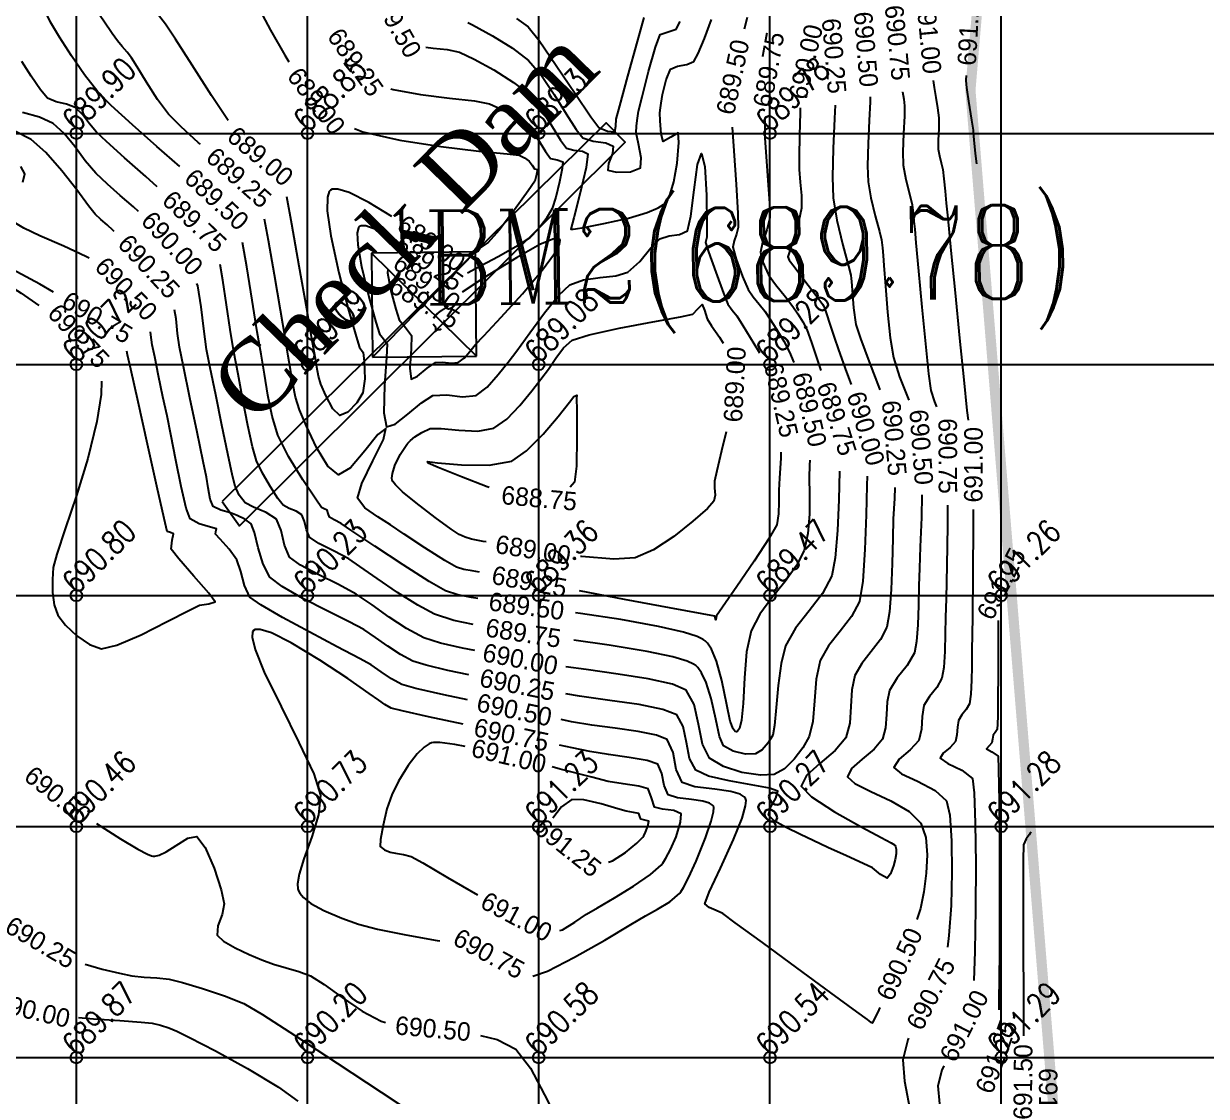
# Model space of a CAD drawing. Header units: millimetres. Extents: x 708400 to 708940, y 1331410 to 1331890.
# Drawn here: x 708683.86 to 708709.44, y 1331719.16 to 1331742.37 of the extents above; entities that cross this region are included whole.
import ezdxf

# ---------------------------------------------------------------- set-up
doc = ezdxf.new("R2010")
doc.units = ezdxf.units.MM
doc.header["$PDMODE"] = 32
doc.header["$PDSIZE"] = 0.25
for name, color, linetype in [('BLOCK LEVELS', 251, 'Continuous'), ('bm', 6, 'Continuous'), ('BOUNDARY', 7, 'Continuous'), ('Check Dam', 130, 'Continuous'), ('CONT-MJR', 210, 'Continuous'), ('CONT-MNR', 90, 'Continuous'), ('grid', 4, 'Continuous'), ('TEXT', 7, 'Continuous')]:
    doc.layers.add(name, color=color, linetype=linetype)
doc.styles.add('RC', font='romanc.shx', dxfattribs={"width": 0.8, "height": 1.8})
doc.styles.add('RS', font='romans.shx', dxfattribs={"height": 5})
doc.styles.add('TR', font='times.ttf')

# ---------------------------------------------------------------- blocks, each defined once
blk = doc.blocks.new('tbm')
at = {"layer": 'bm'}
for p, q in [((1, 1), (-1, 1)), ((-1, 1), (-1, -1)), ((1, -1), (1, 1)), ((-1, -1), (1, -1))]:
    blk.add_line(p, q, dxfattribs=at)
for points in [[(1, 1), (-1, -1)], [(-1, 1), (1, -1)]]:
    blk.add_lwpolyline(points, dxfattribs=at)

msp = doc.modelspace()

# ---------------------------------------------------------------- linework, layer by layer
at = {"layer": 'BLOCK LEVELS', "color": 251}
for p in [(708685, 1331740, 689.897), (708690, 1331740, 688.85), (708695, 1331740, 689.312), (708700, 1331740, 689.785), (708685, 1331735, 690.723), (708690, 1331735, 689.086), (708695, 1331735, 689.076), (708700, 1331735, 689.282), (708685, 1331730, 690.801), (708690, 1331730, 690.227), (708695, 1331730, 689.365), (708700, 1331730, 689.475), (708705, 1331730, 691.258), (708685, 1331725, 690.456), (708690, 1331725, 690.73), (708695, 1331725, 691.233), (708700, 1331725, 690.271), (708705, 1331725, 691.283), (708685, 1331720, 689.866), (708690, 1331720, 690.204), (708695, 1331720, 690.585), (708700, 1331720, 690.543), (708705, 1331720, 691.291)]:
    msp.add_point(p, dxfattribs=at)
at = {"layer": 'BOUNDARY', "ltscale": 0.5, "const_width": 0.221, "elevation": 692.39}
msp.add_lwpolyline([(708710.45, 1331642.096), (708710.067, 1331653.805), (708708.684, 1331680.749), (708706.249, 1331717.468), (708704.335, 1331740.934), (708704.888, 1331747.47), (708708.112, 1331761.169), (708710.703, 1331767.698), (708715.499, 1331773.488), (708723.472, 1331784.822), (708743.11, 1331815.422), (708661.229, 1331819.56), (708617.701, 1331798.963), (708573.069, 1331758.944), (708572.733, 1331724.138), (708515.696, 1331721.996), (708515.598, 1331697.78), (708517.769, 1331681.436), (708519.213, 1331658.969), (708520.123, 1331654.4), (708517.91, 1331623.959)], dxfattribs=at)
at = {"layer": 'Check Dam', "elevation": 690.15}
msp.add_lwpolyline([(708688.154, 1331732.035), (708688.532, 1331731.505), (708696.868, 1331739.806), (708696.455, 1331740.227), (708688.154, 1331732.035)], dxfattribs=at)
at = {"layer": 'CONT-MJR', "flags": 128}
for points, elevation in [([(708688.28, 1331740.277), (708687.924, 1331740.822), (708687.507, 1331741.472), (708687.142, 1331742.04), (708686.929, 1331742.361), (708686.723, 1331742.622), (708686.5, 1331742.887), (708686.332, 1331743.093), (708686.212, 1331743.259), (708686.092, 1331743.437), (708685.983, 1331743.609), (708685.886, 1331743.838), (708685.723, 1331744.25), (708685.508, 1331744.735), (708685.253, 1331745.18), (708684.971, 1331745.475), (708684.574, 1331745.565), (708683.785, 1331745.635), (708682.72, 1331745.687), (708681.495, 1331745.725), (708681.305, 1331745.729)], 689), ([(708687.239, 1331739.28), (708686.74, 1331739.716), (708686.211, 1331740.184), (708685.756, 1331740.601), (708685.462, 1331740.897), (708685.177, 1331741.263), (708684.893, 1331741.68), (708684.638, 1331742.083), (708684.441, 1331742.406), (708684.296, 1331742.707), (708684.161, 1331743.044), (708684.01, 1331743.35), (708683.815, 1331743.561), (708683.484, 1331743.622), (708682.831, 1331743.653), (708681.973, 1331743.665), (708681.032, 1331743.67), (708680.151, 1331743.679)], 689.5), ([(708688.968, 1331742.662), (708689.201, 1331742.232), (708689.509, 1331741.689), (708689.598, 1331741.548)], 689), ([(708692.555, 1331741.865), (708692.72, 1331741.845), (708693.021, 1331741.815), (708693.287, 1331741.753), (708693.605, 1331741.605), (708694.03, 1331741.371), (708694.457, 1331741.103), (708694.781, 1331740.853), (708695.028, 1331740.556), (708695.268, 1331740.185), (708695.47, 1331739.855), (708695.602, 1331739.68), (708695.761, 1331739.633), (708695.945, 1331739.611), (708696.064, 1331739.556), (708696.029, 1331739.264), (708695.897, 1331738.71), (708695.756, 1331738.172), (708695.692, 1331737.929), (708695.742, 1331737.93), (708695.796, 1331737.936), (708695.975, 1331737.966), (708696.404, 1331738.046), (708696.938, 1331738.168), (708697.342, 1331738.288), (708697.583, 1331738.388), (708697.696, 1331738.458), (708697.736, 1331738.494), (708697.775, 1331738.546), (708697.844, 1331738.682), (708697.924, 1331738.949), (708697.993, 1331739.353), (708698.026, 1331739.802), (708698.013, 1331740.009), (708697.858, 1331739.917), (708697.693, 1331739.825), (708697.65, 1331739.989), (708697.628, 1331740.273), (708697.622, 1331740.446), (708697.63, 1331740.55), (708697.644, 1331740.654), (708697.678, 1331740.838), (708697.753, 1331741.159), (708697.85, 1331741.388), (708698.001, 1331741.457), (708698.199, 1331741.492), (708698.355, 1331741.558), (708698.449, 1331741.725), (708698.583, 1331742.051), (708698.737, 1331742.466)], 689.5), ([(708694.517, 1331742.485), (708694.773, 1331742.305), (708695.006, 1331742.007), (708695.378, 1331741.469), (708695.786, 1331740.861), (708696.127, 1331740.357), (708696.298, 1331740.126), (708696.49, 1331740.047), (708696.645, 1331740.033), (708696.669, 1331740.153), (708696.674, 1331740.306), (708696.752, 1331740.598), (708696.927, 1331741.236), (708697.135, 1331741.987), (708697.283, 1331742.51)], 690), ([(708699.504, 1331742.506), (708699.446, 1331742.256)], 689.5), ([(708703.532, 1331741.141), (708703.549, 1331740.991), (708703.584, 1331740.775), (708703.626, 1331740.549), (708703.654, 1331740.332), (708703.652, 1331740.097), (708703.637, 1331739.851), (708703.636, 1331739.661), (708703.664, 1331739.514), (708703.705, 1331739.363), (708703.738, 1331739.217), (708703.763, 1331739.017), (708703.788, 1331738.748), (708703.812, 1331738.491), (708703.844, 1331738.161), (708703.913, 1331737.464), (708704.004, 1331736.549), (708704.101, 1331735.568), (708704.192, 1331734.669), (708704.26, 1331734.003), (708704.284, 1331733.797)], 691), ([(708702.17, 1331740.79), (708702.165, 1331740.679), (708702.145, 1331740.28), (708702.124, 1331739.781), (708702.113, 1331739.3), (708702.123, 1331738.954), (708702.183, 1331738.604), (708702.277, 1331738.214), (708702.367, 1331737.878), (708702.414, 1331737.694), (708702.433, 1331737.526), (708702.448, 1331737.358), (708702.463, 1331737.14), (708702.496, 1331736.691), (708702.544, 1331736.131), (708702.603, 1331735.577), (708702.67, 1331735.149), (708702.799, 1331734.731), (708702.973, 1331734.3), (708703.002, 1331734.226)], 690.5), ([(708686.345, 1331738.306), (708686.233, 1331738.41), (708685.951, 1331738.654), (708685.672, 1331738.897), (708685.42, 1331739.137), (708685.192, 1331739.407), (708684.966, 1331739.712), (708684.736, 1331739.998), (708684.502, 1331740.213), (708684.202, 1331740.351), (708683.838, 1331740.453)], 690), ([(708700.654, 1331740.549), (708700.65, 1331740.454), (708700.638, 1331739.951), (708700.63, 1331739.499), (708700.629, 1331739.217), (708700.65, 1331738.942), (708700.68, 1331738.654), (708700.68, 1331738.382), (708700.623, 1331738.11), (708700.524, 1331737.761), (708700.431, 1331737.458), (708700.389, 1331737.327), (708700.415, 1331737.257), (708700.522, 1331737.115), (708700.757, 1331736.808), (708700.993, 1331736.499), (708701.104, 1331736.353), (708701.137, 1331736.3), (708701.169, 1331736.246), (708701.213, 1331736.116), (708701.301, 1331735.849), (708701.386, 1331735.593), (708701.484, 1331735.319), (708701.659, 1331734.832), (708701.755, 1331734.562)], 690), ([(708699.183, 1331740.132), (708699.217, 1331739.625), (708699.267, 1331738.894), (708699.305, 1331738.27), (708699.316, 1331737.961), (708699.278, 1331737.82), (708699.224, 1331737.673), (708699.199, 1331737.534), (708699.267, 1331737.275), (708699.407, 1331736.9), (708699.53, 1331736.621), (708699.639, 1331736.462), (708699.769, 1331736.305), (708699.889, 1331736.151), (708699.997, 1331735.989), (708700.145, 1331735.76), (708700.298, 1331735.505), (708700.423, 1331735.265), (708700.517, 1331735.04)], 689.5), ([(708691.018, 1331740.108), (708691.198, 1331740.035), (708691.993, 1331739.854), (708692.879, 1331739.716), (708693.704, 1331739.617), (708694.32, 1331739.556), (708694.577, 1331739.529), (708694.693, 1331739.467), (708694.79, 1331739.401), (708694.857, 1331739.309), (708694.906, 1331739.234), (708694.972, 1331739.216), (708694.954, 1331739.11), (708694.915, 1331738.965), (708694.774, 1331738.757), (708694.476, 1331738.343), (708694.146, 1331737.907), (708693.909, 1331737.635), (708693.628, 1331737.452), (708693.507, 1331737.391)], 689), ([(708683.84, 1331738.946), (708683.888, 1331739.126), (708683.8, 1331739.282)], 690.5), ([(708691.822, 1331738.201), (708691.323, 1331738.507), (708690.899, 1331738.718), (708690.653, 1331738.793), (708690.536, 1331738.792), (708690.496, 1331738.773), (708690.465, 1331738.739), (708690.428, 1331738.618), (708690.427, 1331738.325), (708690.502, 1331737.782), (708690.676, 1331736.981), (708690.879, 1331736.199), (708691.049, 1331735.604), (708691.122, 1331735.363), (708691.164, 1331735.31), (708691.205, 1331735.256), (708691.223, 1331735.064), (708691.236, 1331734.688), (708691.198, 1331734.383), (708691.063, 1331734.169), (708690.869, 1331733.969), (708690.697, 1331733.891), (708690.545, 1331734.038), (708690.392, 1331734.324), (708690.288, 1331734.569), (708690.237, 1331734.747), (708690.203, 1331734.941), (708690.172, 1331735.128), (708690.11, 1331735.474), (708689.982, 1331736.206), (708689.821, 1331737.126), (708689.66, 1331738.037), (708689.553, 1331738.628)], 689), ([(708685.278, 1331737.297), (708685.208, 1331737.337), (708684.726, 1331737.555), (708684.214, 1331737.779), (708683.866, 1331737.947), (708683.681, 1331738.058)], 690.5), ([(708693.682, 1331729.932), (708693.544, 1331729.955), (708693.25, 1331730.017), (708692.983, 1331730.104), (708692.628, 1331730.304), (708692.066, 1331730.662), (708691.456, 1331731.066), (708690.957, 1331731.402), (708690.727, 1331731.556), (708690.579, 1331731.636), (708690.472, 1331731.698), (708690.445, 1331731.772), (708690.421, 1331731.844), (708690.361, 1331731.876), (708690.3, 1331731.907), (708690.177, 1331732.084), (708689.901, 1331732.499), (708689.59, 1331733.009), (708689.36, 1331733.467), (708689.233, 1331733.881), (708689.142, 1331734.333), (708689.068, 1331734.791), (708688.995, 1331735.225), (708688.913, 1331735.707), (708688.805, 1331736.389), (708688.688, 1331737.112), (708688.592, 1331737.636)], 689.5), ([(708691.738, 1331737.043), (708691.731, 1331736.985), (708691.803, 1331736.593), (708691.908, 1331736.197), (708691.984, 1331735.967), (708692.119, 1331735.799), (708692.245, 1331735.629), (708692.243, 1331735.34), (708692.211, 1331734.92), (708692.238, 1331734.68), (708692.381, 1331734.743), (708692.585, 1331734.916), (708692.765, 1331735.038), (708692.927, 1331735.046), (708693.105, 1331735.025), (708693.259, 1331735.041), (708693.388, 1331735.137), (708693.511, 1331735.281), (708693.625, 1331735.422), (708693.81, 1331735.619), (708694.187, 1331736.021), (708694.647, 1331736.53), (708695.082, 1331737.046), (708695.342, 1331737.398), (708695.448, 1331737.593), (708695.464, 1331737.678), (708695.453, 1331737.705), (708695.422, 1331737.722), (708695.307, 1331737.709), (708695.026, 1331737.592), (708694.519, 1331737.309), (708693.815, 1331736.87), (708693.341, 1331736.565)], 689.5), ([(708693.618, 1331728.806), (708693.354, 1331728.858), (708692.878, 1331728.969), (708692.512, 1331729.087), (708692.139, 1331729.283), (708691.763, 1331729.534), (708691.397, 1331729.797), (708691.053, 1331730.026), (708690.666, 1331730.236), (708690.229, 1331730.454), (708689.845, 1331730.659), (708689.613, 1331730.829), (708689.499, 1331731.09), (708689.43, 1331731.404), (708689.328, 1331731.648), (708689.108, 1331731.796), (708688.834, 1331731.912), (708688.649, 1331732.006), (708688.524, 1331732.173), (708688.432, 1331732.365), (708688.378, 1331732.589), (708688.275, 1331733.066), (708688.147, 1331733.687), (708688.013, 1331734.343), (708687.897, 1331734.925), (708687.818, 1331735.323), (708687.754, 1331735.767), (708687.698, 1331736.246), (708687.625, 1331736.699), (708687.608, 1331736.75)], 690), ([(708693.86, 1331731.158), (708693.796, 1331731.169), (708693.549, 1331731.216), (708693.411, 1331731.26), (708693.28, 1331731.319), (708693.109, 1331731.436), (708692.757, 1331731.69), (708692.346, 1331732.003), (708692.056, 1331732.243), (708691.903, 1331732.391), (708691.845, 1331732.465), (708691.833, 1331732.492), (708691.826, 1331732.535), (708691.835, 1331732.637), (708691.888, 1331732.811), (708692.002, 1331733.047), (708692.146, 1331733.266), (708692.17, 1331733.294), (708692.226, 1331733.351), (708692.323, 1331733.433), (708692.469, 1331733.529), (708692.652, 1331733.61), (708692.89, 1331733.612), (708693.27, 1331733.576), (708693.686, 1331733.558), (708694.03, 1331733.617), (708694.311, 1331733.814), (708694.592, 1331734.112), (708694.847, 1331734.429), (708695.048, 1331734.679), (708695.209, 1331734.894), (708695.367, 1331735.133), (708695.535, 1331735.356), (708695.723, 1331735.522), (708696.091, 1331735.641), (708696.74, 1331735.781), (708697.465, 1331735.919), (708698.064, 1331736.028), (708698.335, 1331736.085), (708698.443, 1331736.206), (708698.533, 1331736.294), (708698.588, 1331736.171), (708698.645, 1331735.985), (708698.739, 1331735.838), (708698.908, 1331735.587), (708698.988, 1331735.461)], 689), ([(708693.461, 1331727.739), (708692.947, 1331727.851), (708692.344, 1331727.988), (708692.04, 1331728.071), (708691.817, 1331728.194), (708691.594, 1331728.351), (708691.379, 1331728.497), (708691.123, 1331728.635), (708690.641, 1331728.889), (708690.049, 1331729.203), (708689.46, 1331729.523), (708688.991, 1331729.794), (708688.755, 1331729.96), (708688.634, 1331730.213), (708688.557, 1331730.519), (708688.471, 1331730.773), (708688.304, 1331730.999), (708688.107, 1331731.221), (708688.01, 1331731.327), (708688.02, 1331731.387), (708688.028, 1331731.445), (708687.903, 1331731.476), (708687.655, 1331731.548), (708687.461, 1331731.656), (708687.377, 1331731.89), (708687.268, 1331732.357), (708687.15, 1331732.93), (708687.042, 1331733.481), (708686.961, 1331733.884), (708686.873, 1331734.297), (708686.777, 1331734.755), (708686.694, 1331735.162), (708686.642, 1331735.421), (708686.613, 1331735.642), (708686.605, 1331735.707)], 690.5), ([(708699.052, 1331733.541), (708698.952, 1331733.127), (708698.848, 1331732.7), (708698.798, 1331732.475), (708698.801, 1331732.326), (708698.812, 1331732.17), (708698.788, 1331732.038), (708698.646, 1331731.884), (708698.334, 1331731.605), (708697.923, 1331731.279), (708697.484, 1331730.988), (708697.087, 1331730.812), (708696.626, 1331730.788), (708695.925, 1331730.845), (708695.903, 1331730.847)], 689), ([(708700.86, 1331732.929), (708700.852, 1331732.818), (708700.851, 1331732.554), (708700.857, 1331732.182), (708700.852, 1331731.759), (708700.82, 1331731.338), (708700.743, 1331730.975), (708700.577, 1331730.649), (708700.327, 1331730.306), (708700.044, 1331729.952), (708699.781, 1331729.593), (708699.592, 1331729.236), (708699.494, 1331728.784), (708699.447, 1331728.218), (708699.418, 1331727.66), (708699.384, 1331727.301), (708699.342, 1331727.123), (708699.301, 1331727.063), (708699.276, 1331727.053), (708699.251, 1331727.059), (708699.204, 1331727.112), (708699.142, 1331727.282), (708699.065, 1331727.631), (708698.957, 1331728.162), (708698.845, 1331728.577), (708698.737, 1331728.836), (708698.649, 1331728.967), (708698.6, 1331729.017), (708698.556, 1331729.048), (708698.424, 1331729.111), (708698.128, 1331729.206), (708697.591, 1331729.33), (708696.774, 1331729.477), (708695.903, 1331729.609), (708695.793, 1331729.624)], 689.5), ([(708702.1, 1331732.58), (708702.096, 1331732.377), (708702.082, 1331731.742), (708702.054, 1331730.994), (708702.007, 1331730.311), (708701.934, 1331729.869), (708701.763, 1331729.546), (708701.518, 1331729.229), (708701.269, 1331728.912), (708701.087, 1331728.59), (708701, 1331728.192), (708700.96, 1331727.719), (708700.924, 1331727.271), (708700.85, 1331726.949), (708700.712, 1331726.706), (708700.525, 1331726.457), (708700.312, 1331726.249), (708700.093, 1331726.127), (708699.794, 1331726.109), (708699.395, 1331726.172), (708698.995, 1331726.301), (708698.695, 1331726.481), (708698.538, 1331726.785), (708698.452, 1331727.213), (708698.361, 1331727.642), (708698.19, 1331727.949), (708697.89, 1331728.078), (708697.367, 1331728.195), (708696.715, 1331728.3), (708696.027, 1331728.396), (708695.588, 1331728.456)], 690), ([(708703.286, 1331732.175), (708703.274, 1331731.686), (708703.251, 1331731.054), (708703.233, 1331730.59), (708703.223, 1331730.209), (708703.214, 1331729.782), (708703.198, 1331729.363), (708703.17, 1331729.005), (708703.125, 1331728.762), (708702.967, 1331728.488), (708702.75, 1331728.217), (708702.583, 1331727.943), (708702.533, 1331727.702), (708702.518, 1331727.421), (708702.497, 1331727.138), (708702.431, 1331726.893), (708702.252, 1331726.676), (708701.994, 1331726.461), (708701.766, 1331726.257), (708701.68, 1331726.077), (708701.833, 1331725.931), (708702.181, 1331725.756), (708702.611, 1331725.553), (708703.01, 1331725.325), (708703.265, 1331725.072), (708703.368, 1331724.764), (708703.399, 1331724.391), (708703.379, 1331723.988), (708703.325, 1331723.588), (708703.258, 1331723.227), (708703.18, 1331722.986)], 690.5), ([(708704.397, 1331731.863), (708704.395, 1331731.497), (708704.386, 1331730.48), (708704.377, 1331729.53), (708704.369, 1331728.804), (708704.363, 1331728.457), (708704.356, 1331728.166), (708704.345, 1331727.863), (708704.316, 1331727.656), (708704.247, 1331727.536), (708704.152, 1331727.417), (708704.078, 1331727.297), (708704.054, 1331727.151), (708704.045, 1331726.984), (708704.012, 1331726.837), (708703.897, 1331726.71), (708703.749, 1331726.587), (708703.683, 1331726.479), (708703.845, 1331726.366), (708704.152, 1331726.219), (708704.377, 1331726.039), (708704.416, 1331725.733), (708704.441, 1331725.073), (708704.451, 1331724.191), (708704.447, 1331723.22), (708704.431, 1331722.294), (708704.406, 1331721.667)], 691), ([(708702.374, 1331721.083), (708702.353, 1331721.037), (708702.252, 1331720.827), (708702.217, 1331720.758), (708702.212, 1331720.749), (708702.207, 1331720.75), (708702.187, 1331720.762), (708702.146, 1331720.793), (708702.107, 1331720.823), (708701.879, 1331720.991), (708701.316, 1331721.405), (708700.581, 1331721.945), (708699.838, 1331722.49), (708699.249, 1331722.92), (708698.979, 1331723.115), (708698.836, 1331723.182), (708698.685, 1331723.249), (708698.595, 1331723.331), (708698.686, 1331723.58), (708698.928, 1331724.099), (708699.212, 1331724.72), (708699.396, 1331725.179), (708699.474, 1331725.445), (708699.483, 1331725.565), (708699.473, 1331725.604), (708699.446, 1331725.64), (708699.357, 1331725.699), (708699.154, 1331725.759), (708698.809, 1331725.807), (708698.378, 1331725.857), (708698.099, 1331725.952), (708697.972, 1331726.235), (708697.907, 1331726.604), (708697.779, 1331726.881), (708697.548, 1331726.975), (708697.148, 1331727.054), (708696.656, 1331727.126), (708696.15, 1331727.195), (708695.707, 1331727.269), (708695.484, 1331727.314)], 690.5), ([(708693.411, 1331726.734), (708693.185, 1331726.779), (708692.864, 1331726.82), (708692.724, 1331726.821), (708692.68, 1331726.811), (708692.628, 1331726.788), (708692.523, 1331726.72), (708692.369, 1331726.572), (708692.176, 1331726.32), (708691.97, 1331725.979), (708691.823, 1331725.688), (708691.718, 1331725.386), (708691.633, 1331725.027), (708691.579, 1331724.718), (708691.568, 1331724.569), (708691.664, 1331724.499), (708691.787, 1331724.446), (708691.899, 1331724.424), (708692.075, 1331724.394), (708692.239, 1331724.353), (708692.492, 1331724.213), (708693.028, 1331723.9), (708693.677, 1331723.523)], 691), ([(708695.456, 1331722.749), (708695.513, 1331722.766), (708695.78, 1331722.934), (708696.03, 1331723.102), (708696.267, 1331723.239), (708696.637, 1331723.456), (708697.051, 1331723.71), (708697.418, 1331723.959), (708697.649, 1331724.162), (708697.683, 1331724.206), (708697.751, 1331724.313), (708697.851, 1331724.503), (708697.969, 1331724.781), (708698.067, 1331725.095), (708698.08, 1331725.277), (708697.923, 1331725.346), (708697.677, 1331725.375), (708697.503, 1331725.423), (708697.436, 1331725.62), (708697.368, 1331725.813), (708697.165, 1331725.875), (708696.825, 1331725.926), (708696.498, 1331725.976), (708696.146, 1331726.066), (708695.466, 1331726.245), (708695.293, 1331726.289)], 691), ([(708685.438, 1331725.068), (708685.953, 1331724.732), (708686.332, 1331724.508), (708686.538, 1331724.402), (708686.628, 1331724.366), (708686.657, 1331724.359), (708686.7, 1331724.358), (708686.793, 1331724.379), (708686.945, 1331724.452), (708687.158, 1331724.591), (708687.411, 1331724.749), (708687.609, 1331724.785), (708687.787, 1331724.55), (708687.977, 1331724.1), (708688.13, 1331723.628), (708688.2, 1331723.326), (708688.153, 1331723.095), (708688.059, 1331722.851), (708688.047, 1331722.652), (708688.183, 1331722.521), (708688.437, 1331722.375), (708688.736, 1331722.233), (708689.008, 1331722.113), (708689.262, 1331722.022), (708689.538, 1331721.944), (708689.814, 1331721.864), (708690.066, 1331721.767), (708690.363, 1331721.581), (708690.752, 1331721.3), (708691.178, 1331721.007), (708691.589, 1331720.786), (708691.688, 1331720.763)], 690.5), ([(708705.644, 1331724.884), (708705.634, 1331724.869), (708705.603, 1331724.823), (708705.542, 1331724.731), (708705.48, 1331724.606), (708705.474, 1331724.278), (708705.474, 1331723.493), (708705.477, 1331722.43), (708705.48, 1331721.269), (708705.48, 1331720.472)], 691.5), ([(708685.049, 1331720.871), (708685.373, 1331720.841), (708685.944, 1331720.8), (708686.4, 1331720.77), (708686.641, 1331720.746), (708686.819, 1331720.702), (708687.003, 1331720.642), (708687.173, 1331720.572), (708687.446, 1331720.436), (708688.008, 1331720.145), (708688.702, 1331719.763), (708689.373, 1331719.358), (708689.79, 1331719.059)], 690), ([(708693.738, 1331720.481), (708694.103, 1331720.39), (708694.506, 1331720.181), (708694.822, 1331719.769), (708695.195, 1331719.059), (708695.588, 1331718.175), (708695.966, 1331717.243), (708696.128, 1331716.815)], 690.5), ([(708703.763, 1331719.825), (708703.718, 1331719.728), (708703.634, 1331719.392), (708703.668, 1331718.999), (708703.794, 1331718.413), (708703.976, 1331717.703), (708704.178, 1331716.937), (708704.363, 1331716.184), (708704.495, 1331715.512), (708704.574, 1331714.889), (708704.649, 1331714.122), (708704.718, 1331713.298), (708704.776, 1331712.504), (708704.823, 1331711.825), (708704.853, 1331711.349), (708704.865, 1331711.161), (708704.881, 1331711.068), (708704.898, 1331710.976), (708704.946, 1331710.707), (708705.064, 1331710.038), (708705.226, 1331709.129), (708705.303, 1331708.694)], 691)]:
    msp.add_lwpolyline(points, dxfattribs=dict(at, elevation=elevation))
at = {"layer": 'CONT-MNR', "flags": 128}
for points, elevation in [([(708687.683, 1331739.763), (708687.643, 1331739.798), (708687.259, 1331740.146), (708686.993, 1331740.414), (708686.757, 1331740.732), (708686.516, 1331741.108), (708686.313, 1331741.441), (708686.193, 1331741.634), (708686.096, 1331741.756), (708685.99, 1331741.88), (708685.893, 1331742.002), (708685.777, 1331742.163), (708685.593, 1331742.428), (708685.389, 1331742.731), (708685.212, 1331743.008), (708685.057, 1331743.345), (708684.877, 1331743.792), (708684.659, 1331744.224), (708684.393, 1331744.518), (708684.02, 1331744.596), (708683.279, 1331744.648), (708682.292, 1331744.682), (708681.182, 1331744.703), (708680.765, 1331744.709)], 689.25), ([(708693.468, 1331742.399), (708693.564, 1331742.349), (708693.999, 1331742.109), (708694.433, 1331741.842), (708694.777, 1331741.579), (708695.056, 1331741.255), (708695.337, 1331740.841), (708695.596, 1331740.422), (708695.808, 1331740.081), (708695.95, 1331739.903), (708696.18, 1331739.829), (708696.448, 1331739.792), (708696.61, 1331739.726), (708696.592, 1331739.562), (708696.507, 1331739.35), (708696.491, 1331739.204), (708696.681, 1331739.157), (708696.985, 1331739.17), (708697.197, 1331739.25), (708697.218, 1331739.467), (708697.154, 1331739.775), (708697.11, 1331740.011), (708697.116, 1331740.165), (708697.134, 1331740.327), (708697.159, 1331740.48), (708697.233, 1331740.789), (708697.375, 1331741.335), (708697.525, 1331741.868), (708697.623, 1331742.138), (708697.797, 1331742.197), (708697.975, 1331742.256), (708698.061, 1331742.42)], 689.75), ([(708686.749, 1331738.843), (708686.502, 1331739.064), (708686.043, 1331739.473), (708685.651, 1331739.823), (708685.435, 1331740.022), (708685.284, 1331740.207), (708685.133, 1331740.406), (708684.978, 1331740.558), (708684.784, 1331740.634), (708684.562, 1331740.684), (708684.374, 1331740.764), (708684.222, 1331740.941), (708684.021, 1331741.237), (708683.821, 1331741.557)], 689.75), ([(708704.243, 1331741.252), (708704.238, 1331741.155), (708704.245, 1331741.047), (708704.256, 1331740.94), (708704.294, 1331740.695), (708704.359, 1331740.286), (708704.394, 1331740.068), (708704.392, 1331740.014), (708704.409, 1331739.862), (708704.441, 1331739.562), (708704.465, 1331739.342)], 691.25), ([(708691.803, 1331740.966), (708691.855, 1331740.946), (708692.443, 1331740.837), (708693.071, 1331740.76), (708693.61, 1331740.701), (708693.932, 1331740.641), (708694.239, 1331740.498), (708694.547, 1331740.312), (708694.785, 1331740.127), (708694.976, 1331739.886), (708695.149, 1331739.61), (708695.254, 1331739.457), (708695.397, 1331739.424), (708695.518, 1331739.386), (708695.508, 1331739.241), (708695.451, 1331738.948), (708695.37, 1331738.621), (708695.287, 1331738.376), (708695.157, 1331738.148), (708694.988, 1331737.925), (708694.804, 1331737.737), (708694.555, 1331737.576), (708694.12, 1331737.329), (708693.633, 1331737.067), (708693.458, 1331736.976)], 689.25), ([(708702.866, 1331740.9), (708702.866, 1331740.896), (708702.895, 1331740.742), (708702.913, 1331740.595), (708702.908, 1331740.373), (708702.89, 1331740), (708702.875, 1331739.602), (708702.879, 1331739.308), (708702.936, 1331739.004), (708703.019, 1331738.689), (708703.076, 1331738.455), (708703.098, 1331738.282), (708703.114, 1331738.099), (708703.13, 1331737.924), (708703.157, 1331737.631), (708703.213, 1331737.018), (708703.285, 1331736.238), (708703.363, 1331735.445), (708703.432, 1331734.793), (708703.481, 1331734.435), (708703.558, 1331734.187), (708703.6, 1331734.083)], 690.75), ([(708701.407, 1331740.606), (708701.394, 1331740.324), (708701.367, 1331739.672), (708701.353, 1331739.05), (708701.366, 1331738.601), (708701.449, 1331738.121), (708701.578, 1331737.577), (708701.698, 1331737.127), (708701.752, 1331736.932), (708701.759, 1331736.862), (708701.766, 1331736.791), (708701.777, 1331736.605), (708701.808, 1331736.225), (708701.859, 1331735.864), (708701.96, 1331735.559), (708702.149, 1331735.057), (708702.371, 1331734.468), (708702.377, 1331734.45)], 690.25), ([(708699.888, 1331740.278), (708699.888, 1331740.19), (708699.892, 1331739.895), (708699.915, 1331739.501), (708699.957, 1331738.981), (708699.993, 1331738.487), (708699.998, 1331738.172), (708699.933, 1331737.91), (708699.839, 1331737.64), (708699.794, 1331737.431), (708699.826, 1331737.266), (708699.893, 1331737.095), (708699.972, 1331736.939), (708700.12, 1331736.731), (708700.333, 1331736.465), (708700.496, 1331736.252), (708700.603, 1331736.093), (708700.708, 1331735.923), (708700.796, 1331735.755), (708700.9, 1331735.471), (708701.082, 1331734.931), (708701.102, 1331734.87)], 689.75), ([(708685.818, 1331737.877), (708685.793, 1331737.901), (708685.667, 1331738.017), (708685.531, 1331738.134), (708685.405, 1331738.251), (708685.264, 1331738.433), (708685.008, 1331738.777), (708684.685, 1331739.192), (708684.342, 1331739.586), (708684.026, 1331739.867), (708683.655, 1331740.055)], 690.25), ([(708691.705, 1331737.795), (708691.479, 1331737.917), (708691.262, 1331737.996), (708691.161, 1331738.001), (708691.127, 1331737.987), (708691.102, 1331737.957), (708691.076, 1331737.849), (708691.085, 1331737.587), (708691.165, 1331737.115), (708691.322, 1331736.462), (708691.474, 1331735.916), (708691.553, 1331735.665), (708691.642, 1331735.554), (708691.725, 1331735.442), (708691.71, 1331735.146), (708691.667, 1331734.551), (708691.649, 1331733.954), (708691.711, 1331733.646), (708691.897, 1331733.705), (708692.17, 1331733.922), (708692.463, 1331734.172), (708692.709, 1331734.324), (708693.015, 1331734.339), (708693.352, 1331734.299), (708693.645, 1331734.329), (708693.888, 1331734.511), (708694.121, 1331734.783), (708694.337, 1331735.051), (708694.524, 1331735.295), (708694.804, 1331735.683), (708695.125, 1331736.116), (708695.433, 1331736.495), (708695.675, 1331736.723), (708695.97, 1331736.828), (708696.325, 1331736.877), (708696.669, 1331736.917), (708696.93, 1331736.993), (708697.187, 1331737.224), (708697.424, 1331737.52), (708697.616, 1331737.719), (708697.818, 1331737.78), (708698.047, 1331737.814), (708698.216, 1331737.892), (708698.292, 1331738.206), (708698.362, 1331738.778), (708698.435, 1331739.325), (708698.523, 1331739.567), (708698.595, 1331739.281), (708698.628, 1331738.661), (708698.636, 1331738.039), (708698.634, 1331737.751), (708698.618, 1331737.694), (708698.603, 1331737.638), (708698.673, 1331737.436), (708698.829, 1331736.997), (708698.993, 1331736.545), (708699.088, 1331736.303), (708699.181, 1331736.175), (708699.281, 1331736.05), (708699.411, 1331735.845), (708699.652, 1331735.455), (708699.776, 1331735.25)], 689.25), ([(708693.717, 1331730.503), (708693.559, 1331730.53), (708693.381, 1331730.563), (708693.219, 1331730.612), (708692.966, 1331730.758), (708692.537, 1331731.032), (708692.092, 1331731.325), (708691.793, 1331731.53), (708691.519, 1331731.704), (708691.241, 1331731.895), (708691.083, 1331732.106), (708691.171, 1331732.423), (708691.411, 1331732.913), (708691.639, 1331733.376), (708691.692, 1331733.614), (708691.522, 1331733.486), (708691.24, 1331733.129), (708690.93, 1331732.765), (708690.671, 1331732.612), (708690.442, 1331732.799), (708690.195, 1331733.201), (708689.974, 1331733.661), (708689.824, 1331734.018), (708689.74, 1331734.291), (708689.68, 1331734.588), (708689.632, 1331734.891), (708689.583, 1331735.176), (708689.52, 1331735.541), (708689.413, 1331736.176), (708689.285, 1331736.938), (708689.156, 1331737.684), (708689.07, 1331738.146)], 689.25), ([(708684.507, 1331736.566), (708684.212, 1331736.735), (708683.415, 1331737.163), (708682.887, 1331737.414), (708682.612, 1331737.511), (708682.506, 1331737.519), (708682.481, 1331737.503), (708682.476, 1331737.477), (708682.52, 1331737.404), (708682.705, 1331737.251), (708683.121, 1331736.974), (708683.805, 1331736.541), (708684.192, 1331736.276)], 690.75), ([(708693.583, 1331729.372), (708693.163, 1331729.461), (708692.747, 1331729.596), (708692.382, 1331729.787), (708691.947, 1331730.064), (708691.508, 1331730.364), (708691.133, 1331730.627), (708690.89, 1331730.791), (708690.577, 1331730.957), (708690.247, 1331731.125), (708690.042, 1331731.264), (708689.975, 1331731.417), (708689.935, 1331731.602), (708689.874, 1331731.746), (708689.755, 1331731.824), (708689.603, 1331731.882), (708689.475, 1331731.956), (708689.361, 1331732.101), (708689.196, 1331732.351), (708689.026, 1331732.644), (708688.896, 1331732.916), (708688.81, 1331733.216), (708688.709, 1331733.68), (708688.602, 1331734.23), (708688.498, 1331734.788), (708688.407, 1331735.274), (708688.327, 1331735.753), (708688.249, 1331736.292), (708688.171, 1331736.82), (708688.108, 1331737.161)], 689.75), ([(708693.491, 1331728.282), (708693.037, 1331728.379), (708692.567, 1331728.49), (708692.276, 1331728.579), (708692.007, 1331728.72), (708691.738, 1331728.9), (708691.473, 1331729.091), (708691.216, 1331729.261), (708690.898, 1331729.43), (708690.421, 1331729.669), (708689.901, 1331729.936), (708689.451, 1331730.191), (708689.184, 1331730.394), (708689.038, 1331730.674), (708688.933, 1331731.032), (708688.853, 1331731.36), (708688.781, 1331731.55), (708688.647, 1331731.65), (708688.476, 1331731.728), (708688.331, 1331731.787), (708688.128, 1331731.845), (708687.956, 1331731.927), (708687.897, 1331732.084), (708687.853, 1331732.329), (708687.813, 1331732.563), (708687.743, 1331732.896), (708687.61, 1331733.531), (708687.454, 1331734.28), (708687.314, 1331734.956), (708687.23, 1331735.372), (708687.189, 1331735.67), (708687.156, 1331735.989), (708687.126, 1331736.18)], 690.25), ([(708692.716, 1331735.88), (708692.766, 1331735.816), (708692.766, 1331735.762), (708692.765, 1331735.714), (708692.821, 1331735.752), (708692.874, 1331735.753), (708692.894, 1331735.773)], 689.75), ([(708685.542, 1331734.636), (708685.534, 1331734.349), (708685.445, 1331733.768), (708685.247, 1331732.967), (708685.002, 1331732.164), (708684.761, 1331731.444), (708684.575, 1331730.895), (708684.496, 1331730.602), (708684.484, 1331730.345), (708684.487, 1331730.068), (708684.519, 1331729.801), (708684.598, 1331729.577), (708684.762, 1331729.359), (708685.007, 1331729.128), (708685.284, 1331728.938), (708685.546, 1331728.844), (708685.878, 1331728.925), (708686.399, 1331729.152), (708686.965, 1331729.434), (708687.434, 1331729.678), (708687.663, 1331729.792), (708687.862, 1331729.819), (708687.999, 1331729.861), (708687.862, 1331730.048), (708687.542, 1331730.416), (708687.213, 1331730.791), (708687.051, 1331731.001), (708687.07, 1331731.198), (708687.103, 1331731.335), (708687.036, 1331731.36), (708686.966, 1331731.386), (708686.9, 1331731.668), (708686.742, 1331732.367), (708686.538, 1331733.275), (708686.335, 1331734.188), (708686.176, 1331734.9), (708686.108, 1331735.205), (708686.091, 1331735.289)], 690.75), ([(708693.927, 1331732.338), (708693.888, 1331732.351), (708693.328, 1331732.568), (708692.824, 1331732.771), (708692.606, 1331732.86), (708692.588, 1331732.891), (708692.589, 1331732.892), (708692.593, 1331732.895), (708692.596, 1331732.896), (708692.813, 1331732.869), (708693.326, 1331732.824), (708693.929, 1331732.818), (708694.415, 1331732.906), (708694.738, 1331733.13), (708695.094, 1331733.487), (708695.422, 1331733.872), (708695.664, 1331734.181), (708695.76, 1331734.308), (708695.824, 1331734.333), (708695.819, 1331734.273), (708695.823, 1331734.008), (708695.826, 1331733.418), (708695.814, 1331732.8), (708695.774, 1331732.455), (708695.68, 1331732.342)], 688.75), ([(708700.238, 1331733.099), (708700.232, 1331732.968), (708700.207, 1331732.539), (708700.192, 1331732.277), (708700.191, 1331732.027), (708700.188, 1331731.766), (708700.147, 1331731.529), (708699.985, 1331731.242), (708699.658, 1331730.745), (708699.283, 1331730.194), (708698.974, 1331729.746), (708698.844, 1331729.559), (708698.832, 1331729.475), (708698.806, 1331729.551), (708698.532, 1331729.603), (708697.825, 1331729.735), (708696.856, 1331729.916), (708695.88, 1331730.098)], 689.25), ([(708701.504, 1331732.688), (708701.489, 1331732.067), (708701.459, 1331731.403), (708701.411, 1331730.816), (708701.338, 1331730.422), (708701.137, 1331730.041), (708700.848, 1331729.667), (708700.554, 1331729.293), (708700.339, 1331728.913), (708700.242, 1331728.529), (708700.177, 1331728.053), (708700.132, 1331727.575), (708700.097, 1331727.186), (708700.06, 1331726.977), (708699.963, 1331726.815), (708699.829, 1331726.662), (708699.685, 1331726.57), (708699.474, 1331726.568), (708699.205, 1331726.632), (708698.993, 1331726.746), (708698.911, 1331726.946), (708698.828, 1331727.321), (708698.726, 1331727.77), (708698.618, 1331728.114), (708698.518, 1331728.329), (708698.439, 1331728.44), (708698.395, 1331728.483), (708698.349, 1331728.515), (708698.211, 1331728.578), (708697.902, 1331728.671), (708697.347, 1331728.789), (708696.525, 1331728.924), (708695.757, 1331729.032)], 689.75), ([(708702.703, 1331732.337), (708702.69, 1331732.1), (708702.668, 1331731.657), (708702.658, 1331731.231), (708702.645, 1331730.693), (708702.624, 1331730.132), (708702.588, 1331729.643), (708702.529, 1331729.316), (708702.39, 1331729.051), (708702.188, 1331728.79), (708701.984, 1331728.53), (708701.835, 1331728.267), (708701.772, 1331727.957), (708701.752, 1331727.597), (708701.725, 1331727.235), (708701.641, 1331726.921), (708701.412, 1331726.644), (708701.081, 1331726.367), (708700.789, 1331726.107), (708700.678, 1331725.876), (708700.9, 1331725.641), (708701.399, 1331725.321), (708701.989, 1331724.989), (708702.404, 1331724.766), (708702.62, 1331724.648), (708702.696, 1331724.601), (708702.709, 1331724.589), (708702.718, 1331724.567), (708702.728, 1331724.51), (708702.726, 1331724.409), (708702.708, 1331724.286), (708702.672, 1331724.149), (708702.61, 1331723.977), (708702.536, 1331723.88), (708702.389, 1331723.962), (708702.218, 1331724.105), (708702.017, 1331724.201), (708701.654, 1331724.364), (708701.252, 1331724.545), (708700.937, 1331724.695), (708700.662, 1331724.829), (708700.353, 1331724.981), (708700.094, 1331725.127), (708699.967, 1331725.243), (708700.011, 1331725.411), (708700.13, 1331725.613), (708700.169, 1331725.767), (708699.989, 1331725.831), (708699.596, 1331725.902), (708699.115, 1331725.987), (708698.674, 1331726.09), (708698.397, 1331726.217), (708698.261, 1331726.472), (708698.192, 1331726.82), (708698.122, 1331727.167), (708697.984, 1331727.415), (708697.687, 1331727.536), (708697.171, 1331727.639), (708696.536, 1331727.731), (708695.883, 1331727.82), (708695.584, 1331727.87)], 690.25), ([(708703.841, 1331731.951), (708703.837, 1331731.509), (708703.823, 1331730.646), (708703.809, 1331729.932), (708703.798, 1331729.523), (708703.79, 1331729.174), (708703.779, 1331728.788), (708703.759, 1331728.442), (708703.72, 1331728.209), (708703.607, 1331728.012), (708703.451, 1331727.817), (708703.331, 1331727.62), (708703.29, 1331727.381), (708703.276, 1331727.107), (708703.221, 1331726.865), (708703.034, 1331726.657), (708702.791, 1331726.455), (708702.681, 1331726.278), (708702.843, 1331726.144), (708703.193, 1331725.979), (708703.572, 1331725.782), (708703.821, 1331725.556), (708703.892, 1331725.243), (708703.929, 1331724.694), (708703.936, 1331724.01), (708703.916, 1331723.293), (708703.872, 1331722.645), (708703.838, 1331722.39)], 690.75), ([(708704.939, 1331729.458), (708704.936, 1331729.155), (708704.933, 1331728.367), (708704.93, 1331727.698), (708704.929, 1331727.39), (708704.922, 1331727.225), (708704.912, 1331727.103), (708704.869, 1331727.038), (708704.826, 1331726.974), (708704.815, 1331726.892), (708704.802, 1331726.809), (708704.738, 1331726.743), (708704.684, 1331726.68), (708704.797, 1331726.618), (708704.934, 1331726.522), (708704.946, 1331726.242), (708704.955, 1331725.54), (708704.962, 1331724.551), (708704.964, 1331723.41), (708704.961, 1331722.254), (708704.951, 1331721.218), (708704.947, 1331721.036)], 691.25), ([(708693.367, 1331727.212), (708692.613, 1331727.377), (708692.045, 1331727.504), (708691.805, 1331727.562), (708691.671, 1331727.642), (708691.542, 1331727.732), (708691.334, 1331727.878), (708690.87, 1331728.202), (708690.268, 1331728.602), (708689.649, 1331728.977), (708689.22, 1331729.19), (708688.978, 1331729.264), (708688.869, 1331729.262), (708688.833, 1331729.242), (708688.81, 1331729.208), (708688.8, 1331729.096), (708688.865, 1331728.832), (708689.065, 1331728.341), (708689.426, 1331727.596), (708689.815, 1331726.821), (708690.133, 1331726.139), (708690.278, 1331725.676), (708690.234, 1331725.253), (708690.091, 1331724.776), (708689.923, 1331724.303), (708689.82, 1331723.969), (708689.786, 1331723.763), (708689.793, 1331723.655), (708689.807, 1331723.611), (708689.834, 1331723.561), (708689.91, 1331723.466), (708690.073, 1331723.335), (708690.351, 1331723.181), (708690.741, 1331723.018), (708691.102, 1331722.885), (708691.51, 1331722.779), (708692.125, 1331722.658), (708692.803, 1331722.536), (708692.859, 1331722.525)], 690.75), ([(708694.875, 1331721.765), (708695.19, 1331721.872), (708695.774, 1331722.172), (708696.426, 1331722.543), (708696.989, 1331722.878), (708697.306, 1331723.069), (708697.567, 1331723.212), (708697.835, 1331723.37), (708698.048, 1331723.555), (708698.071, 1331723.586), (708698.127, 1331723.68), (708698.235, 1331723.89), (708698.403, 1331724.254), (708698.609, 1331724.756), (708698.732, 1331725.117), (708698.78, 1331725.322), (708698.784, 1331725.412), (708698.776, 1331725.44), (708698.757, 1331725.466), (708698.694, 1331725.508), (708698.55, 1331725.55), (708698.305, 1331725.585), (708697.999, 1331725.62), (708697.801, 1331725.688), (708697.711, 1331725.889), (708697.664, 1331726.15), (708697.574, 1331726.347), (708697.348, 1331726.429), (708696.956, 1331726.496), (708696.505, 1331726.558), (708696.102, 1331726.622), (708695.725, 1331726.702), (708695.452, 1331726.76)], 690.75), ([(708696.505, 1331724.226), (708696.594, 1331724.255), (708696.876, 1331724.439), (708697.119, 1331724.639), (708697.25, 1331724.768), (708697.271, 1331724.798), (708697.311, 1331724.877), (708697.36, 1331725.008), (708697.383, 1331725.113), (708697.294, 1331725.139), (708697.205, 1331725.159), (708697.184, 1331725.219), (708697.163, 1331725.279), (708697.05, 1331725.302), (708696.894, 1331725.33), (708696.708, 1331725.386), (708696.353, 1331725.492), (708695.972, 1331725.581), (708695.712, 1331725.588), (708695.489, 1331725.426), (708695.302, 1331725.184)], 691.25), ([(708685.188, 1331722.019), (708685.557, 1331721.913), (708685.935, 1331721.826), (708686.202, 1331721.772), (708686.466, 1331721.744), (708686.744, 1331721.729), (708687.006, 1331721.697), (708687.295, 1331721.625), (708687.727, 1331721.499), (708688.203, 1331721.34), (708688.62, 1331721.17), (708689.023, 1331720.932), (708689.74, 1331720.472), (708690.641, 1331719.882), (708691.593, 1331719.254), (708692.467, 1331718.679)], 690.25), ([(708702.998, 1331720.424), (708702.981, 1331720.386), (708702.873, 1331719.952), (708702.909, 1331719.487), (708703.047, 1331718.766), (708703.251, 1331717.894), (708703.484, 1331716.972), (708703.708, 1331716.104), (708703.887, 1331715.393), (708703.984, 1331714.942), (708704.043, 1331714.46), (708704.094, 1331713.89), (708704.133, 1331713.344), (708704.16, 1331712.932), (708704.17, 1331712.767), (708704.186, 1331712.674), (708704.234, 1331712.404), (708704.359, 1331711.697), (708704.536, 1331710.698), (708704.654, 1331710.033)], 690.75)]:
    msp.add_lwpolyline(points, dxfattribs=dict(at, elevation=elevation))
at = {"layer": 'grid'}
for p, q in [((708685, 1331410), (708685, 1331890)), ((708690, 1331410), (708690, 1331890)), ((708695, 1331410), (708695, 1331890)), ((708700, 1331410), (708700, 1331890)), ((708705, 1331410), (708705, 1331890)), ((708400, 1331740), (708845, 1331740)), ((708400, 1331735), (708845, 1331735)), ((708400, 1331730), (708845, 1331730)), ((708400, 1331725), (708845, 1331725)), ((708400, 1331720), (708845, 1331720))]:
    msp.add_line(p, q, dxfattribs=at)

# ---------------------------------------------------------------- block references
at = {"layer": 'bm', "xscale": 1.12561382528555, "yscale": 1.125613825395703, "zscale": 1.12561382482113, "rotation": 0.5690557443653953}
msp.add_blockref('tbm', (708692.517, 1331736.296, 689.78), dxfattribs=at)

# ---------------------------------------------------------------- texts
at = {"layer": 'BLOCK LEVELS', "color": 251, "style": 'RS', "width": 0.8}
for s, p in [('689.90', (708685, 1331740, 689.897)), ('688.85', (708690, 1331740, 688.85)), ('689.31', (708695, 1331740, 689.312)), ('689.78', (708700, 1331740, 689.785)), ('690.72', (708685, 1331735, 690.723)), ('689.09', (708690, 1331735, 689.086)), ('689.08', (708695, 1331735, 689.076)), ('689.28', (708700, 1331735, 689.282)), ('690.80', (708685, 1331730, 690.801)), ('690.23', (708690, 1331730, 690.227)), ('689.36', (708695, 1331730, 689.365)), ('689.47', (708700, 1331730, 689.475)), ('691.26', (708705, 1331730, 691.258)), ('690.46', (708685, 1331725, 690.456)), ('690.73', (708690, 1331725, 690.73)), ('691.23', (708695, 1331725, 691.233)), ('690.27', (708700, 1331725, 690.271)), ('691.28', (708705, 1331725, 691.283)), ('689.87', (708685, 1331720, 689.866)), ('690.20', (708690, 1331720, 690.204)), ('690.58', (708695, 1331720, 690.585)), ('690.54', (708700, 1331720, 690.543)), ('691.29', (708705, 1331720, 691.291))]:
    msp.add_text(s, height=0.5, rotation=45.0066, dxfattribs=at).set_placement(p)
at = {"layer": 'bm', "style": 'RC', "oblique": 0, "width": 0.8}
msp.add_text('BM2(689.78)', height=2.0261, rotation=0.5691, dxfattribs=at).set_placement((708692.517, 1331736.296, 689.78))
at = {"layer": 'CONT-MJR', "char_height": 0.4, "attachment_point": 5}
for s, insert, rotation in [('{689.50}', (708691.905, 1331742.396, 689.5), 299.7989), ('{691.00}', (708703.435, 1331742.103, 691), 275.3658), ('{690.50}', (708702.075, 1331741.819, 690.5), 274.7519), ('{690.00}', (708700.775, 1331741.547, 690), 77.0354), ('{689.50}', (708699.198, 1331741.218, 689.5), 78.1089), ('{689.00}', (708690.189, 1331740.699, 689), 307.3702), ('{689.00}', (708688.979, 1331739.503, 689), 319.9207), ('{689.50}', (708688.035, 1331738.569, 689.5), 316.861), ('{690.00}', (708687.073, 1331737.618, 690), 312.7219), ('{689.00}', (708692.677, 1331737.62, 689), 324.2441), ('{689.50}', (708692.58, 1331736.773, 689.5), 322.3683), ('{690.50}', (708686.079, 1331736.634, 690.5), 313.8069), ('{689.00}', (708699.241, 1331734.566, 689), 86.9733), ('{689.50}', (708700.854, 1331734.023, 689.5), 283.2189), ('{690.00}', (708702.073, 1331733.613, 690), 286.0662), ('{690.50}', (708703.272, 1331733.21, 690.5), 274.2669), ('{691.00}', (708704.402, 1331732.829, 691), 89.8191), ('{689.00}', (708694.879, 1331730.988, 689), 351.0394), ('{689.50}', (708694.736, 1331729.768, 689.5), 352.4324), ('{690.00}', (708694.601, 1331728.621, 690), 349.2086), ('{690.50}', (708694.472, 1331727.524, 690.5), 348.068), ('{691.00}', (708694.355, 1331726.524, 691), 346.7178), ('{690.50}', (708684.6, 1331725.674, 690.5), 321.3725), ('{691.00}', (708694.519, 1331723.048, 691), 331.8854), ('{690.50}', (708702.802, 1331722.023, 690.5), 65.9234), ('{690.00}', (708684.056, 1331721.02, 690), 346.6921), ('{691.00}', (708704.202, 1331720.686, 691), 63.1507), ('{690.50}', (708692.713, 1331720.625, 690.5), 354.7498), ('{691.50}', (708705.474, 1331719.472, 691.5), 89.5905)]:
    msp.add_mtext(s, dxfattribs=dict(at, insert=insert, rotation=rotation))
at = {"layer": 'CONT-MNR', "char_height": 0.4, "attachment_point": 5}
for s, insert, rotation in [('{691.25}', (708704.302, 1331742.283, 691.25), 86.691), ('{690.75}', (708702.755, 1331741.961, 690.75), 275.3494), ('{690.25}', (708701.386, 1331741.675, 690.25), 274.7925), ('{689.25}', (708691.037, 1331741.538, 689.25), 304.9493), ('{689.75}', (708699.975, 1331741.38, 689.75), 79.6873), ('{689.25}', (708688.513, 1331739.041, 689.25), 318.4424), ('{689.75}', (708687.555, 1331738.094, 689.75), 316.6963), ('{690.25}', (708686.569, 1331737.119, 690.25), 312.8817), ('{689.25}', (708692.628, 1331737.195, 689.25), 324.6821), ('{689.75}', (708692.531, 1331736.34, 689.75), 329.1329), ('{690.75}', (708685.453, 1331736.015, 690.75), 329.3666), ('{690.75}', (708685.049, 1331735.615, 690.75), 312.619), ('{689.25}', (708700.243, 1331734.228, 689.25), 282.7638), ('{689.75}', (708701.444, 1331733.825, 689.75), 287.9568), ('{690.25}', (708702.687, 1331733.407, 690.25), 275.0253), ('{690.75}', (708703.844, 1331733.017, 690.75), 270.1577), ('{688.75}', (708695.01, 1331732.102, 688.75), 354.8403), ('{691.25}', (708705.004, 1331730.253, 691.25), 63.1795), ('{689.25}', (708694.798, 1331730.3, 689.25), 349.4021), ('{689.75}', (708694.667, 1331729.185, 689.75), 351.1844), ('{690.25}', (708694.536, 1331728.069, 690.25), 348.7789), ('{690.75}', (708694.409, 1331726.985, 690.75), 347.8056), ('{691.25}', (708695.631, 1331724.539, 691.25), 321.476), ('{690.25}', (708684.228, 1331722.491, 690.25), 329.3948), ('{690.75}', (708693.923, 1331722.248, 690.75), 331.4017), ('{690.75}', (708703.481, 1331721.375, 690.75), 63.1507), ('{691.25}', (708704.899, 1331720.022, 691.25), 70.0847), ('{691.75}', (708706.015, 1331718.956, 691.75), 270.0254)]:
    msp.add_mtext(s, dxfattribs=dict(at, insert=insert, rotation=rotation))
at = {"layer": 'TEXT', "color": 0, "style": 'TR'}
msp.add_text('Check Dam', height=1.5, rotation=45.7091, dxfattribs=at).set_placement((708688.862, 1331733.655, 2278.845))

doc.saveas('drawing.dxf')
